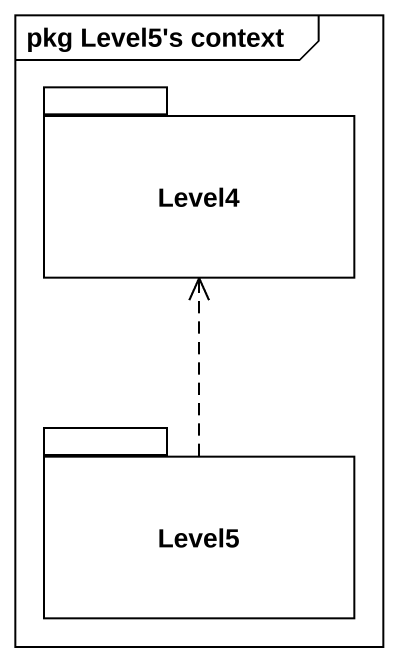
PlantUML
@startuml
mainframe pkg Level5's context
package Level4 {
}
package Level5 {
}
Level5 .up.> Level4
@enduml
